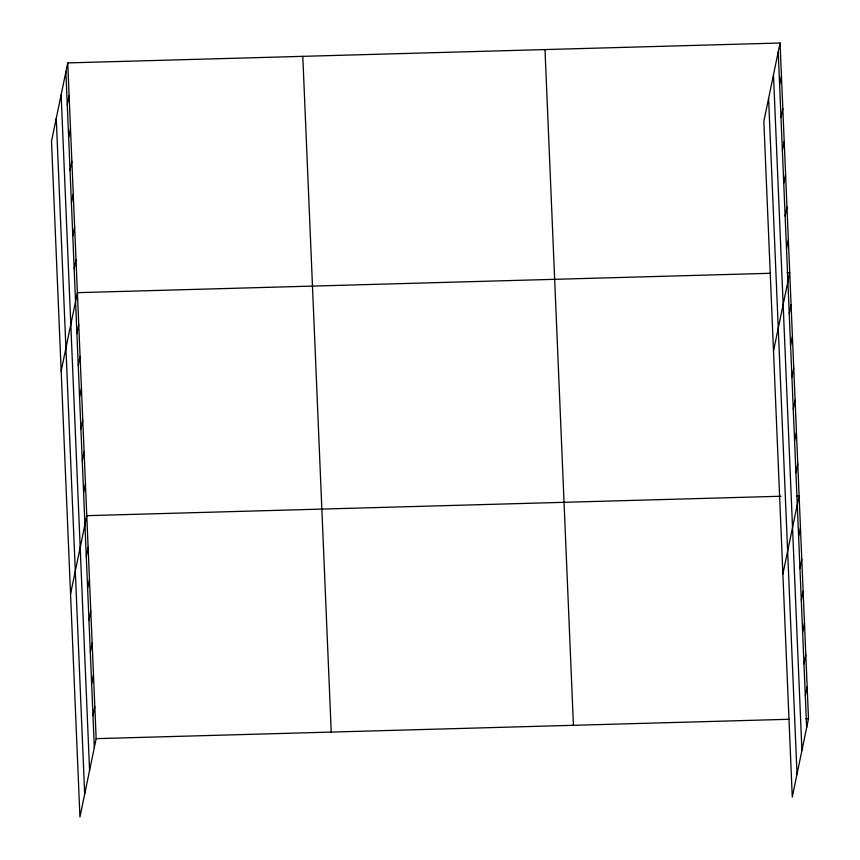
<?xml version="1.0" encoding="UTF-8"?>
<svg xmlns="http://www.w3.org/2000/svg" width="860" height="860" viewBox="0 0 860 860"><rect width="100%" height="100%" fill="white"/><g stroke="black" fill="none" stroke-linecap="round" stroke-linejoin="round"><path stroke-width="1.29" d="M67.736 62.92L51.503 141.266L79.937 817L96.159 738.654L67.736 62.92L780.063 43L808.497 718.734L792.264 797.08L763.841 121.346L780.063 43M67.273 104.641L69.112 95.75M68.65 137.46L70.488 128.57M70.036 170.28L71.874 161.39M71.412 203.1L73.251 194.209M72.788 235.919L74.637 227.029M74.175 268.739L76.013 259.849M61.167 371.015L77.4 292.669L770.356 273.286M76.895 333.422L78.733 324.532M78.239 365.274L80.077 356.384M79.571 397.137L81.42 388.236M80.915 428.989L82.754 420.099M82.259 460.842L84.097 451.952M83.592 492.705L85.441 483.804M70.552 594.013L86.774 515.667L781.03 496.241M86.279 556.409L88.118 547.519M87.612 588.272L89.462 579.371M88.956 620.125L90.794 611.234M90.3 651.977L92.138 643.087M91.633 683.84L93.482 674.939M92.977 715.692L94.815 706.802M779.611 84.71L781.45 75.82M780.987 117.53L782.826 108.639M782.363 150.36L784.212 141.459M783.75 183.18L785.588 174.29M785.126 216L786.975 207.109M786.513 248.82L788.351 239.929M773.505 351.095L789.727 272.749L787.147 272.824M789.233 313.491L791.071 304.601M790.566 345.354L792.415 336.464M791.909 377.207L793.748 368.316M793.253 409.059L795.091 400.169M794.586 440.922L796.435 432.032M795.93 472.774L797.768 463.884M782.89 574.082L799.112 495.736L796.532 495.812M798.607 536.49L800.456 527.599M799.95 568.342L801.789 559.451M801.294 600.194L803.132 591.304M802.627 632.057L804.476 623.167M803.971 663.909L805.809 655.019M805.315 695.772L807.153 686.871M96.159 738.654L789.114 719.272M805.906 718.799L808.497 718.734M778.225 51.89L806.648 727.625M773.484 74.809L801.907 750.543M768.593 98.427L797.016 774.161M544.993 49.579L573.426 725.303M302.806 56.352L331.229 732.075M65.887 71.821L94.32 747.544M61.146 94.74L89.569 770.463M56.255 118.347L84.678 794.081"/></g></svg>
